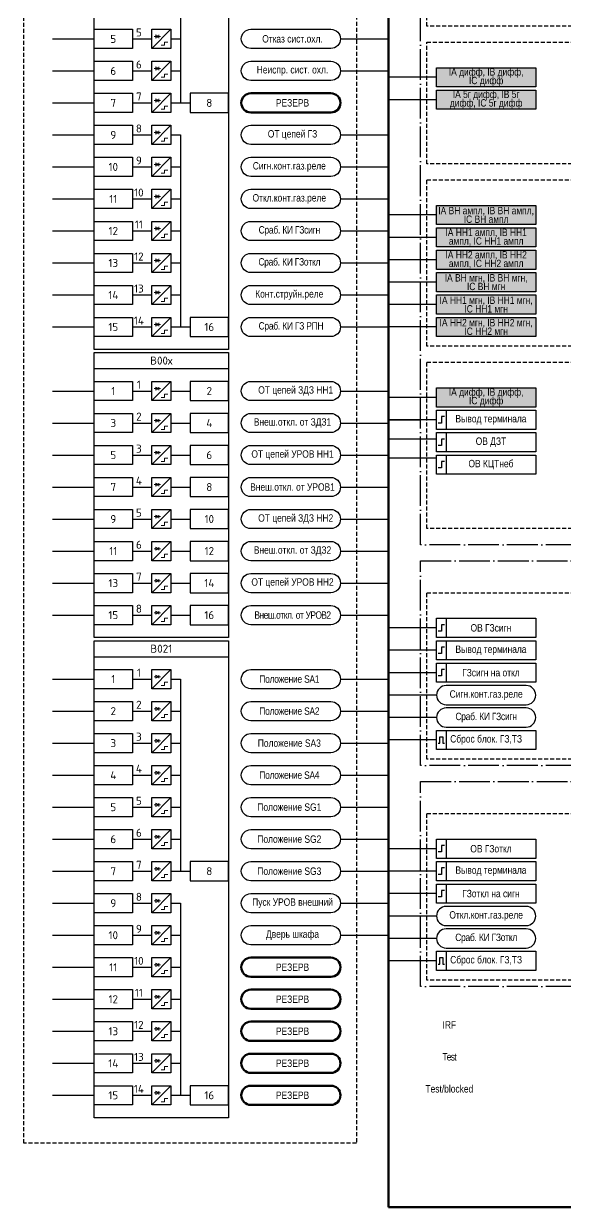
# Model space of a CAD drawing. Header units: millimetres. Extents: x 1657 to 5785, y -558 to 1129.
# Drawn here: x 2875 to 3044.2, y -94 to 275.7 of the extents above; entities that cross this region are included whole.
import ezdxf
from ezdxf.enums import TextEntityAlignment as Align

# ---------------------------------------------------------------- set-up
doc = ezdxf.new("R2010")
doc.units = ezdxf.units.MM
doc.linetypes.add('ACAD_ISO04W100', pattern=[30, 24, -3, 0, -3])
doc.linetypes.add('штриховая2', pattern=[0.375, 0.25, -0.125])
doc.layers.add('_ОРЗ_0.3', color=7, linetype='Continuous', lineweight=30)
doc.layers.add('TEXT', color=7, linetype='Continuous', lineweight=25)
doc.layers.add('Основная', color=7, linetype='Continuous')
doc.styles.add('2.3_GOST_RD', font='ARIALN.TTF', dxfattribs={"height": 2.3})
doc.styles.add('2.5_Gost_RD', font='ARIALN.TTF', dxfattribs={"height": 2.5})
doc.styles.add('2.5_ISOCPEUR', font='isocpeur.ttf', dxfattribs={"width": 0.9, "height": 2.5})
doc.styles.add('2.5_ISOCPEUR_1', font='isocpeur.ttf', dxfattribs={"height": 2.5})

# ---------------------------------------------------------------- blocks, each defined once
blk = doc.blocks.new('*U55')
at = {"lineweight": 13, "ltscale": 0.25}
blk.add_line((20.25, 1.25), (20.25, 0.25), dxfattribs=at)
for points in [[(0, 3), (12, 3), (12, -3), (0, -3)], [(18, 3), (24, 3), (24, -3), (18, -3)]]:
    blk.add_lwpolyline(points, close=True)
blk.add_lwpolyline([(20.25, 0.75), (19.25, 1.25), (19.25, 0.25), (20.25, 0.75)], dxfattribs=at)
at = {"lineweight": 13, "flags": 128}
for points in [[(19.5, 1.5, 0, 0, 0), (19.5, 2, 0.25, 0, 0), (19.5, 2.5, 0, 0, 0)], [(20, 1.5, 0, 0, 0), (20, 2, 0.25, 0, 0), (20, 2.5, 0, 0, 0)]]:
    blk.add_lwpolyline(points, format="xyseb", dxfattribs=at)
at = {"layer": 'Основная', "color": 0}
blk.add_line((12, 0), (18, 0), dxfattribs=at)
at = {"layer": 'Основная', "ltscale": 0.25}
blk.add_line((24, 3), (18, -3), dxfattribs=at)
at = {"layer": 'Основная', "color": 0, "lineweight": 13}
blk.add_line((18.75, 0.75), (20.75, 0.75), dxfattribs=at)
for p, q in [((21, -2), (22, -2)), ((22, -1), (23, -1)), ((22, -2), (22, -1))]:
    blk.add_line(p, q, dxfattribs=at).dxf.unprotected_set("ltscale", 0)
at = {"layer": 'Основная', "style": '2.5_ISOCPEUR'}
for tag, p in [('ОУ', (3, 6)), ('В', (6, 0)), ('K', (14, 2))]:
    blk.add_attdef(tag, text='', height=2.5, dxfattribs=at).set_placement(p, align=Align.MIDDLE_CENTER)
blk = doc.blocks.new('*U53')
blk.add_lwpolyline([(0, 3), (-12, 3), (-12, -3), (0, -3)], close=True)
at = {"layer": 'Основная', "style": '2.5_ISOCPEUR'}
for tag, p in [('ОУ', (-7, 10)), ('В', (-6, 0))]:
    blk.add_attdef(tag, text='', height=2.5, dxfattribs=at).set_placement(p, align=Align.MIDDLE_CENTER)
blk = doc.blocks.new('*U42')
at = {"layer": 'Основная', "color": 0}
for p, q in [((0, 0), (2, 0)), ((2, 0), (40, 0)), ((40, 0), (42, 0))]:
    blk.add_line(p, q, dxfattribs=at)

msp = doc.modelspace()

# ---------------------------------------------------------------- hatches: boundary and pattern name
at = {"ltscale": 100, "true_color": 0xf7931d}
h = msp.add_hatch(color=30, dxfattribs=at)
h.dxf.hatch_style = 1
h.paths.add_polyline_path([(3004, 262), (3035, 262), (3035, 256), (3004, 256)])
h = msp.add_hatch(color=30, dxfattribs=at)
h.dxf.hatch_style = 1
h.paths.add_polyline_path([(3004, 255), (3035, 255), (3035, 249), (3004, 249)])
h = msp.add_hatch(color=30, dxfattribs=at)
h.dxf.hatch_style = 1
h.paths.add_polyline_path([(3004, 219), (3035, 219), (3035, 213), (3004, 213)])
h = msp.add_hatch(color=30, dxfattribs=at)
h.dxf.hatch_style = 1
h.paths.add_polyline_path([(3004, 212), (3035, 212), (3035, 206), (3004, 206)])
h = msp.add_hatch(color=30, dxfattribs=at)
h.dxf.hatch_style = 1
h.paths.add_polyline_path([(3004, 205), (3035, 205), (3035, 199), (3004, 199)])
h = msp.add_hatch(color=30, dxfattribs=at)
h.dxf.hatch_style = 1
h.paths.add_polyline_path([(3004, 198), (3035, 198), (3035, 192), (3004, 192)])
h = msp.add_hatch(color=30, dxfattribs=at)
h.dxf.hatch_style = 1
h.paths.add_polyline_path([(3004, 191), (3035, 191), (3035, 185), (3004, 185)])
h = msp.add_hatch(color=30, dxfattribs=at)
h.dxf.hatch_style = 1
h.paths.add_polyline_path([(3004, 184), (3035, 184), (3035, 178), (3004, 178)])
h = msp.add_hatch(color=30, dxfattribs=at)
h.dxf.hatch_style = 1
h.paths.add_polyline_path([(3004, 162), (3035, 162), (3035, 156), (3004, 156)])

# ---------------------------------------------------------------- linework, layer by layer
at = {"lineweight": 100, "ltscale": 100}
for p, q in [((2989, 562), (2989, -94)), ((2989, -94), (3514, -94))]:
    msp.add_line(p, q, dxfattribs=at)
at = {"ltscale": 100}
for p, q in [((2924, 311), (2924, 251)), ((2974, 271), (2989, 271)), ((2974, 261), (2989, 261)), ((3004, 259), (2989, 259)), ((3004, 252), (2989, 252)), ((2924, 241), (2924, 181)), ((2974, 241), (2989, 241)), ((2974, 231), (2989, 231)), ((2974, 221), (2989, 221)), ((3004, 216), (2989, 216)), ((2974, 211), (2989, 211)), ((3004, 209), (2989, 209)), ((2974, 201), (2989, 201)), ((3004, 202), (2989, 202)), ((3004, 195), (2989, 195)), ((2974, 191), (2989, 191)), ((3004, 188), (2989, 188)), ((2974, 181), (2989, 181)), ((3004, 181), (2989, 181)), ((2974, 161), (2989, 161)), ((3004, 159), (2989, 159)), ((3004, 152), (2989, 152)), ((2989, 152), (2999, 152)), ((2974, 151), (2989, 151)), ((3004, 146), (2989, 146)), ((2974, 141), (2989, 141)), ((3004, 140), (2989, 140)), ((2974, 131), (2989, 131)), ((2974, 121), (2989, 121)), ((2974, 111), (2989, 111)), ((2974, 101), (2989, 101)), ((2974, 91), (2989, 91)), ((3004, 87), (2989, 87)), ((3004, 80), (2989, 80)), ((2924, 71), (2924, 11)), ((2974, 71), (2989, 71)), ((3004, 73), (2989, 73)), ((3004, 66), (2989, 66)), ((2974, 61), (2989, 61)), ((3004, 59), (2989, 59)), ((3004, 52), (2989, 52)), ((2974, 51), (2989, 51)), ((2974, 41), (2989, 41)), ((2974, 31), (2989, 31)), ((2974, 21), (2989, 21)), ((3004, 18), (2989, 18)), ((2974, 11), (2989, 11)), ((3004, 11), (2989, 11)), ((3004, 4), (2989, 4)), ((2924, 1), (2924, -59)), ((2974, 1), (2989, 1)), ((3004, -3), (2989, -3)), ((2974, -9), (2989, -9)), ((3004, -10), (2989, -10)), ((3004, -17), (2989, -17))]:
    msp.add_line(p, q, dxfattribs=at)
at = {"color": 251, "linetype": 'ACAD_ISO04W100', "lineweight": 30, "ltscale": 0.4, "true_color": 0x58595b}
for points in [[(2999, 562), (3084, 562), (3084, 113), (2999, 113)], [(2999, 108), (3084, 108), (3084, 44), (2999, 44)], [(2999, 39), (3084, 39), (3084, -25), (2999, -25)]]:
    msp.add_lwpolyline(points, close=True, dxfattribs=at)
at = {"color": 7, "linetype": 'штриховая2', "ltscale": 5}
msp.add_lwpolyline([(2875, 477), (2979, 477), (2979, -74), (2875, -74)], close=True, dxfattribs=at)
at = {"linetype": 'штриховая2', "ltscale": 5}
for points in [[(3001, 313), (3082, 313), (3082, 275), (3001, 275)], [(3001, 270), (3082, 270), (3082, 232), (3001, 232)], [(3001, 227), (3082, 227), (3082, 175), (3001, 175)], [(3001, 170), (3082, 170), (3082, 118), (3001, 118)], [(3001, 98), (3082, 98), (3082, 46), (3001, 46)], [(3001, 29), (3082, 29), (3082, -23), (3001, -23)]]:
    msp.add_lwpolyline(points, close=True, dxfattribs=at)
at = {"color": 1, "ltscale": 100}
for points in [[(2946, 268, -1), (2946, 274), (2971, 274, -1), (2971, 268)], [(2946, 258, -1), (2946, 264), (2971, 264, -1), (2971, 258)]]:
    msp.add_lwpolyline(points, format="xyb", close=True, dxfattribs=at)
at = {"ltscale": 100}
for points in [[(2884, 271), (2897, 271)], [(2921, 271), (2924, 271)], [(2884, 261), (2897, 261)], [(2921, 261), (2924, 261)], [(2884, 251), (2897, 251)], [(2921, 251), (2927, 251)], [(2884, 241), (2897, 241)], [(2921, 241), (2924, 241)], [(2884, 231), (2897, 231)], [(2921, 231), (2924, 231)], [(2884, 221), (2897, 221)], [(2921, 221), (2924, 221)], [(2884, 211), (2897, 211)], [(2921, 211), (2924, 211)], [(2884, 201), (2897, 201)], [(2921, 201), (2924, 201)], [(2884, 191), (2897, 191)], [(2921, 191), (2924, 191)], [(2884, 181), (2897, 181)], [(2921, 181), (2924, 181)], [(2921, 181), (2927, 181)], [(2884, 161), (2897, 161)], [(2921, 161), (2927, 161)], [(2884, 151), (2897, 151)], [(2921, 151), (2927, 151)], [(2884, 141), (2897, 141)], [(2921, 141), (2927, 141)], [(2884, 131), (2897, 131)], [(2921, 131), (2927, 131)], [(2884, 121), (2897, 121)], [(2921, 121), (2927, 121)], [(2884, 111), (2897, 111)], [(2921, 111), (2927, 111)], [(2884, 101), (2897, 101)], [(2921, 101), (2927, 101)], [(2884, 91), (2897, 91)], [(2921, 91), (2927, 91)], [(2884, 71), (2897, 71)], [(2921, 71), (2924, 71)], [(2884, 61), (2897, 61)], [(2921, 61), (2924, 61)], [(2884, 51), (2897, 51)], [(2921, 51), (2924, 51)], [(2884, 41), (2897, 41)], [(2921, 41), (2924, 41)], [(2884, 31), (2897, 31)], [(2921, 31), (2924, 31)], [(2884, 21), (2897, 21)], [(2921, 21), (2924, 21)], [(2884, 11), (2897, 11)], [(2921, 11), (2927, 11)], [(2884, 1), (2897, 1)], [(2921, 1), (2924, 1)], [(2884, -9), (2897, -9)], [(2921, -9), (2924, -9)], [(2884, -19), (2897, -19)], [(2921, -19), (2924, -19)], [(2884, -29), (2897, -29)], [(2921, -29), (2924, -29)], [(2884, -39), (2897, -39)], [(2921, -39), (2924, -39)], [(2884, -49), (2897, -49)], [(2921, -49), (2924, -49)], [(2884, -59), (2897, -59)], [(2921, -59), (2924, -59)], [(2921, -59), (2927, -59)]]:
    msp.add_lwpolyline(points, dxfattribs=at)
for points in [[(3004, 262), (3035, 262), (3035, 256), (3004, 256)], [(3004, 255), (3035, 255), (3035, 249), (3004, 249)], [(3004, 219), (3035, 219), (3035, 213), (3004, 213)], [(3004, 212), (3035, 212), (3035, 206), (3004, 206)], [(3004, 205), (3035, 205), (3035, 199), (3004, 199)], [(3004, 198), (3035, 198), (3035, 192), (3004, 192)], [(3004, 191), (3035, 191), (3035, 185), (3004, 185)], [(3004, 184), (3035, 184), (3035, 178), (3004, 178)], [(3004, 162), (3035, 162), (3035, 156), (3004, 156)], [(3004, 155), (3007, 155), (3007, 149), (3004, 149)], [(3004, 155), (3035, 155), (3035, 149), (3004, 149)], [(3004, 148), (3007, 148), (3007, 142), (3004, 142)], [(3004, 148), (3035, 148), (3035, 142), (3004, 142)], [(3004, 141), (3007, 141), (3007, 135), (3004, 135)], [(3004, 141), (3035, 141), (3035, 135), (3004, 135)], [(3004, 90), (3007, 90), (3007, 84), (3004, 84)], [(3004, 90), (3035, 90), (3035, 84), (3004, 84)], [(3004, 83), (3007, 83), (3007, 77), (3004, 77)], [(3004, 83), (3035, 83), (3035, 77), (3004, 77)], [(3004, 76), (3007, 76), (3007, 70), (3004, 70)], [(3004, 76), (3035, 76), (3035, 70), (3004, 70)], [(3004, 55), (3035, 55), (3035, 49), (3004, 49)], [(3004, 55), (3007, 55), (3007, 49), (3004, 49)], [(3004, 21), (3007, 21), (3007, 15), (3004, 15)], [(3004, 21), (3035, 21), (3035, 15), (3004, 15)], [(3004, 14), (3007, 14), (3007, 8), (3004, 8)], [(3004, 14), (3035, 14), (3035, 8), (3004, 8)], [(3004, 7), (3007, 7), (3007, 1), (3004, 1)], [(3004, 7), (3035, 7), (3035, 1), (3004, 1)], [(3004, -14), (3035, -14), (3035, -20), (3004, -20)], [(3004, -14), (3007, -14), (3007, -20), (3004, -20)]]:
    msp.add_lwpolyline(points, close=True, dxfattribs=at)
at = {"color": 1, "lineweight": 50, "ltscale": 100}
msp.add_lwpolyline([(2946, 248, -1), (2946, 254), (2971, 254, -1), (2971, 248)], format="xyb", close=True, dxfattribs=at)
at = {"color": 2, "ltscale": 100}
for points in [[(2946, 238, -1), (2946, 244), (2971, 244, -1), (2971, 238)], [(2946, 228, -1), (2946, 234), (2971, 234, -1), (2971, 228)], [(2946, 218, -1), (2946, 224), (2971, 224, -1), (2971, 218)], [(2946, 208, -1), (2946, 214), (2971, 214, -1), (2971, 208)], [(2946, 198, -1), (2946, 204), (2971, 204, -1), (2971, 198)], [(2946, 188, -1), (2946, 194), (2971, 194, -1), (2971, 188)], [(2946, 178, -1), (2946, 184), (2971, 184, -1), (2971, 178)]]:
    msp.add_lwpolyline(points, format="xyb", close=True, dxfattribs=at)
at = {"color": 3, "ltscale": 100}
for points in [[(2946, 158, -1), (2946, 164), (2971, 164, -1), (2971, 158)], [(2946, 148, -1), (2946, 154), (2971, 154, -1), (2971, 148)]]:
    msp.add_lwpolyline(points, format="xyb", close=True, dxfattribs=at)
at = {"lineweight": 30, "ltscale": 100}
for points in [[(3006.5, 153), (3005.5, 153), (3005.5, 151), (3004.5, 151)], [(3006.5, 146), (3005.5, 146), (3005.5, 144), (3004.5, 144)], [(3006.5, 139), (3005.5, 139), (3005.5, 137), (3004.5, 137)], [(3006.5, 88), (3005.5, 88), (3005.5, 86), (3004.5, 86)], [(3006.5, 81), (3005.5, 81), (3005.5, 79), (3004.5, 79)], [(3006.5, 74), (3005.5, 74), (3005.5, 72), (3004.5, 72)], [(3004.5, 51), (3005, 51), (3005, 53), (3006, 53), (3006, 51), (3006.5, 51)], [(3006.5, 19), (3005.5, 19), (3005.5, 17), (3004.5, 17)], [(3006.5, 12), (3005.5, 12), (3005.5, 10), (3004.5, 10)], [(3006.5, 5), (3005.5, 5), (3005.5, 3), (3004.5, 3)], [(3004.5, -18), (3005, -18), (3005, -16), (3006, -16), (3006, -18), (3006.5, -18)]]:
    msp.add_lwpolyline(points, dxfattribs=at)
at = {"color": 4, "ltscale": 100}
for points in [[(2946, 138, -1), (2946, 144), (2971, 144, -1), (2971, 138)], [(2946, 128, -1), (2946, 134), (2971, 134, -1), (2971, 128)]]:
    msp.add_lwpolyline(points, format="xyb", close=True, dxfattribs=at)
at = {"color": 5, "ltscale": 100}
for points in [[(2946, 118, -1), (2946, 124), (2971, 124, -1), (2971, 118)], [(2946, 108, -1), (2946, 114), (2971, 114, -1), (2971, 108)]]:
    msp.add_lwpolyline(points, format="xyb", close=True, dxfattribs=at)
at = {"color": 6, "ltscale": 100}
for points in [[(2946, 98, -1), (2946, 104), (2971, 104, -1), (2971, 98)], [(2946, 88, -1), (2946, 94), (2971, 94, -1), (2971, 88)]]:
    msp.add_lwpolyline(points, format="xyb", close=True, dxfattribs=at)
at = {"ltscale": 100}
for points in [[(2946, 68, -1), (2946, 74), (2971, 74, -1), (2971, 68)], [(3007, 63), (3032, 63, 1), (3032, 69), (3007, 69, 1)], [(2946, 58, -1), (2946, 64), (2971, 64, -1), (2971, 58)], [(3007, 56), (3032, 56, 1), (3032, 62), (3007, 62, 1)], [(2946, 48, -1), (2946, 54), (2971, 54, -1), (2971, 48)], [(2946, 38, -1), (2946, 44), (2971, 44, -1), (2971, 38)], [(2946, 28, -1), (2946, 34), (2971, 34, -1), (2971, 28)], [(2946, 18, -1), (2946, 24), (2971, 24, -1), (2971, 18)], [(2946, 8, -1), (2946, 14), (2971, 14, -1), (2971, 8)], [(2946, -2, -1), (2946, 4), (2971, 4, -1), (2971, -2)], [(3007, -6), (3032, -6, 1), (3032, 0), (3007, 0, 1)], [(2946, -12, -1), (2946, -6), (2971, -6, -1), (2971, -12)], [(3007, -13), (3032, -13, 1), (3032, -7), (3007, -7, 1)]]:
    msp.add_lwpolyline(points, format="xyb", close=True, dxfattribs=at)
at = {"lineweight": 50, "ltscale": 100}
for points in [[(2946, -22, -1), (2946, -16), (2971, -16, -1), (2971, -22)], [(2946, -32, -1), (2946, -26), (2971, -26, -1), (2971, -32)], [(2946, -42, -1), (2946, -36), (2971, -36, -1), (2971, -42)], [(2946, -52, -1), (2946, -46), (2971, -46, -1), (2971, -52)], [(2946, -62, -1), (2946, -56), (2971, -56, -1), (2971, -62)]]:
    msp.add_lwpolyline(points, format="xyb", close=True, dxfattribs=at)
at = {"layer": '_ОРЗ_0.3', "ltscale": 100}
for points in [[(2897, 323), (2939, 323), (2939, 174), (2897, 174)], [(2897, 173), (2939, 173), (2939, 84), (2897, 84)], [(2897, 83), (2939, 83), (2939, -66), (2897, -66)]]:
    msp.add_lwpolyline(points, close=True, dxfattribs=at)

# ---------------------------------------------------------------- block references
at = {"ltscale": 0.25}
for p in [(2897, 168), (2897, 78)]:
    msp.add_blockref('*U42', p, dxfattribs=at)
at = {"layer": '_ОРЗ_0.3', "ltscale": 0.25}
ref = msp.add_blockref('*U55', (2897, 271), dxfattribs=at)
ref.add_attrib('В', '5', dxfattribs={"layer": 'Основная', "height": 2.5, "style": '2.5_ISOCPEUR'}).set_placement((2903, 271), align=Align.MIDDLE_CENTER)
ref.add_attrib('K', '5', dxfattribs={"layer": 'Основная', "height": 2.5, "style": '2.5_ISOCPEUR'}).set_placement((2911, 273), align=Align.MIDDLE_CENTER)
ref = msp.add_blockref('*U55', (2897, 261), dxfattribs=at)
ref.add_attrib('В', '6', dxfattribs={"layer": 'Основная', "height": 2.5, "style": '2.5_ISOCPEUR'}).set_placement((2903, 261), align=Align.MIDDLE_CENTER)
ref.add_attrib('K', '6', dxfattribs={"layer": 'Основная', "height": 2.5, "style": '2.5_ISOCPEUR'}).set_placement((2911, 263), align=Align.MIDDLE_CENTER)
ref = msp.add_blockref('*U55', (2897, 251), dxfattribs=at)
ref.add_attrib('В', '7', dxfattribs={"layer": 'Основная', "height": 2.5, "style": '2.5_ISOCPEUR'}).set_placement((2903, 251), align=Align.MIDDLE_CENTER)
ref.add_attrib('K', '7', dxfattribs={"layer": 'Основная', "height": 2.5, "style": '2.5_ISOCPEUR'}).set_placement((2911, 253), align=Align.MIDDLE_CENTER)
ref = msp.add_blockref('*U53', (2939, 251), dxfattribs=at)
ref.add_attrib('В', '8', dxfattribs={"layer": 'Основная', "height": 2.5, "style": '2.5_ISOCPEUR'}).set_placement((2933, 251), align=Align.MIDDLE_CENTER)
ref = msp.add_blockref('*U55', (2897, 241), dxfattribs=at)
ref.add_attrib('В', '9', dxfattribs={"layer": 'Основная', "height": 2.5, "style": '2.5_ISOCPEUR'}).set_placement((2903, 241), align=Align.MIDDLE_CENTER)
ref.add_attrib('K', '8', dxfattribs={"layer": 'Основная', "height": 2.5, "style": '2.5_ISOCPEUR'}).set_placement((2911, 243), align=Align.MIDDLE_CENTER)
ref = msp.add_blockref('*U55', (2897, 231), dxfattribs=at)
ref.add_attrib('В', '10', dxfattribs={"layer": 'Основная', "height": 2.5, "style": '2.5_ISOCPEUR'}).set_placement((2903, 231), align=Align.MIDDLE_CENTER)
ref.add_attrib('K', '9', dxfattribs={"layer": 'Основная', "height": 2.5, "style": '2.5_ISOCPEUR'}).set_placement((2911, 233), align=Align.MIDDLE_CENTER)
ref = msp.add_blockref('*U55', (2897, 221), dxfattribs=at)
ref.add_attrib('В', '11', dxfattribs={"layer": 'Основная', "height": 2.5, "style": '2.5_ISOCPEUR'}).set_placement((2903, 221), align=Align.MIDDLE_CENTER)
ref.add_attrib('K', '10', dxfattribs={"layer": 'Основная', "height": 2.5, "style": '2.5_ISOCPEUR'}).set_placement((2911, 223), align=Align.MIDDLE_CENTER)
ref = msp.add_blockref('*U55', (2897, 211), dxfattribs=at)
ref.add_attrib('В', '12', dxfattribs={"layer": 'Основная', "height": 2.5, "style": '2.5_ISOCPEUR'}).set_placement((2903, 211), align=Align.MIDDLE_CENTER)
ref.add_attrib('K', '11', dxfattribs={"layer": 'Основная', "height": 2.5, "style": '2.5_ISOCPEUR'}).set_placement((2911, 213), align=Align.MIDDLE_CENTER)
ref = msp.add_blockref('*U55', (2897, 201), dxfattribs=at)
ref.add_attrib('В', '13', dxfattribs={"layer": 'Основная', "height": 2.5, "style": '2.5_ISOCPEUR'}).set_placement((2903, 201), align=Align.MIDDLE_CENTER)
ref.add_attrib('K', '12', dxfattribs={"layer": 'Основная', "height": 2.5, "style": '2.5_ISOCPEUR'}).set_placement((2911, 203), align=Align.MIDDLE_CENTER)
ref = msp.add_blockref('*U55', (2897, 191), dxfattribs=at)
ref.add_attrib('В', '14', dxfattribs={"layer": 'Основная', "height": 2.5, "style": '2.5_ISOCPEUR'}).set_placement((2903, 191), align=Align.MIDDLE_CENTER)
ref.add_attrib('K', '13', dxfattribs={"layer": 'Основная', "height": 2.5, "style": '2.5_ISOCPEUR'}).set_placement((2911, 193), align=Align.MIDDLE_CENTER)
ref = msp.add_blockref('*U55', (2897, 181), dxfattribs=at)
ref.add_attrib('В', '15', dxfattribs={"layer": 'Основная', "height": 2.5, "style": '2.5_ISOCPEUR'}).set_placement((2903, 181), align=Align.MIDDLE_CENTER)
ref.add_attrib('K', '14', dxfattribs={"layer": 'Основная', "height": 2.5, "style": '2.5_ISOCPEUR'}).set_placement((2911, 183), align=Align.MIDDLE_CENTER)
ref = msp.add_blockref('*U53', (2939, 181), dxfattribs=at)
ref.add_attrib('В', '16', dxfattribs={"layer": 'Основная', "height": 2.5, "style": '2.5_ISOCPEUR'}).set_placement((2933, 181), align=Align.MIDDLE_CENTER)
ref = msp.add_blockref('*U55', (2897, 161), dxfattribs=at)
ref.add_attrib('В', '1', dxfattribs={"layer": 'Основная', "height": 2.5, "style": '2.5_ISOCPEUR'}).set_placement((2903, 161), align=Align.MIDDLE_CENTER)
ref.add_attrib('K', '1', dxfattribs={"layer": 'Основная', "height": 2.5, "style": '2.5_ISOCPEUR'}).set_placement((2911, 163), align=Align.MIDDLE_CENTER)
ref = msp.add_blockref('*U53', (2939, 161), dxfattribs=at)
ref.add_attrib('В', '2', dxfattribs={"layer": 'Основная', "height": 2.5, "style": '2.5_ISOCPEUR'}).set_placement((2933, 161), align=Align.MIDDLE_CENTER)
ref = msp.add_blockref('*U55', (2897, 151), dxfattribs=at)
ref.add_attrib('В', '3', dxfattribs={"layer": 'Основная', "height": 2.5, "style": '2.5_ISOCPEUR'}).set_placement((2903, 151), align=Align.MIDDLE_CENTER)
ref.add_attrib('K', '2', dxfattribs={"layer": 'Основная', "height": 2.5, "style": '2.5_ISOCPEUR'}).set_placement((2911, 153), align=Align.MIDDLE_CENTER)
ref = msp.add_blockref('*U53', (2939, 151), dxfattribs=at)
ref.add_attrib('В', '4', dxfattribs={"layer": 'Основная', "height": 2.5, "style": '2.5_ISOCPEUR'}).set_placement((2933, 151), align=Align.MIDDLE_CENTER)
ref = msp.add_blockref('*U55', (2897, 141), dxfattribs=at)
ref.add_attrib('В', '5', dxfattribs={"layer": 'Основная', "height": 2.5, "style": '2.5_ISOCPEUR'}).set_placement((2903, 141), align=Align.MIDDLE_CENTER)
ref.add_attrib('K', '3', dxfattribs={"layer": 'Основная', "height": 2.5, "style": '2.5_ISOCPEUR'}).set_placement((2911, 143), align=Align.MIDDLE_CENTER)
ref = msp.add_blockref('*U53', (2939, 141), dxfattribs=at)
ref.add_attrib('В', '6', dxfattribs={"layer": 'Основная', "height": 2.5, "style": '2.5_ISOCPEUR'}).set_placement((2933, 141), align=Align.MIDDLE_CENTER)
ref = msp.add_blockref('*U55', (2897, 131), dxfattribs=at)
ref.add_attrib('В', '7', dxfattribs={"layer": 'Основная', "height": 2.5, "style": '2.5_ISOCPEUR'}).set_placement((2903, 131), align=Align.MIDDLE_CENTER)
ref.add_attrib('K', '4', dxfattribs={"layer": 'Основная', "height": 2.5, "style": '2.5_ISOCPEUR'}).set_placement((2911, 133), align=Align.MIDDLE_CENTER)
ref = msp.add_blockref('*U53', (2939, 131), dxfattribs=at)
ref.add_attrib('В', '8', dxfattribs={"layer": 'Основная', "height": 2.5, "style": '2.5_ISOCPEUR'}).set_placement((2933, 131), align=Align.MIDDLE_CENTER)
ref = msp.add_blockref('*U55', (2897, 121), dxfattribs=at)
ref.add_attrib('В', '9', dxfattribs={"layer": 'Основная', "height": 2.5, "style": '2.5_ISOCPEUR'}).set_placement((2903, 121), align=Align.MIDDLE_CENTER)
ref.add_attrib('K', '5', dxfattribs={"layer": 'Основная', "height": 2.5, "style": '2.5_ISOCPEUR'}).set_placement((2911, 123), align=Align.MIDDLE_CENTER)
ref = msp.add_blockref('*U53', (2939, 121), dxfattribs=at)
ref.add_attrib('В', '10', dxfattribs={"layer": 'Основная', "height": 2.5, "style": '2.5_ISOCPEUR'}).set_placement((2933, 121), align=Align.MIDDLE_CENTER)
ref = msp.add_blockref('*U55', (2897, 111), dxfattribs=at)
ref.add_attrib('В', '11', dxfattribs={"layer": 'Основная', "height": 2.5, "style": '2.5_ISOCPEUR'}).set_placement((2903, 111), align=Align.MIDDLE_CENTER)
ref.add_attrib('K', '6', dxfattribs={"layer": 'Основная', "height": 2.5, "style": '2.5_ISOCPEUR'}).set_placement((2911, 113), align=Align.MIDDLE_CENTER)
ref = msp.add_blockref('*U53', (2939, 111), dxfattribs=at)
ref.add_attrib('В', '12', dxfattribs={"layer": 'Основная', "height": 2.5, "style": '2.5_ISOCPEUR'}).set_placement((2933, 111), align=Align.MIDDLE_CENTER)
ref = msp.add_blockref('*U55', (2897, 101), dxfattribs=at)
ref.add_attrib('В', '13', dxfattribs={"layer": 'Основная', "height": 2.5, "style": '2.5_ISOCPEUR'}).set_placement((2903, 101), align=Align.MIDDLE_CENTER)
ref.add_attrib('K', '7', dxfattribs={"layer": 'Основная', "height": 2.5, "style": '2.5_ISOCPEUR'}).set_placement((2911, 103), align=Align.MIDDLE_CENTER)
ref = msp.add_blockref('*U53', (2939, 101), dxfattribs=at)
ref.add_attrib('В', '14', dxfattribs={"layer": 'Основная', "height": 2.5, "style": '2.5_ISOCPEUR'}).set_placement((2933, 101), align=Align.MIDDLE_CENTER)
ref = msp.add_blockref('*U55', (2897, 91), dxfattribs=at)
ref.add_attrib('В', '15', dxfattribs={"layer": 'Основная', "height": 2.5, "style": '2.5_ISOCPEUR'}).set_placement((2903, 91), align=Align.MIDDLE_CENTER)
ref.add_attrib('K', '8', dxfattribs={"layer": 'Основная', "height": 2.5, "style": '2.5_ISOCPEUR'}).set_placement((2911, 93), align=Align.MIDDLE_CENTER)
ref = msp.add_blockref('*U53', (2939, 91), dxfattribs=at)
ref.add_attrib('В', '16', dxfattribs={"layer": 'Основная', "height": 2.5, "style": '2.5_ISOCPEUR'}).set_placement((2933, 91), align=Align.MIDDLE_CENTER)
ref = msp.add_blockref('*U55', (2897, 71), dxfattribs=at)
ref.add_attrib('В', '1', dxfattribs={"layer": 'Основная', "height": 2.5, "style": '2.5_ISOCPEUR'}).set_placement((2903, 71), align=Align.MIDDLE_CENTER)
ref.add_attrib('K', '1', dxfattribs={"layer": 'Основная', "height": 2.5, "style": '2.5_ISOCPEUR'}).set_placement((2911, 73), align=Align.MIDDLE_CENTER)
ref = msp.add_blockref('*U55', (2897, 61), dxfattribs=at)
ref.add_attrib('В', '2', dxfattribs={"layer": 'Основная', "height": 2.5, "style": '2.5_ISOCPEUR'}).set_placement((2903, 61), align=Align.MIDDLE_CENTER)
ref.add_attrib('K', '2', dxfattribs={"layer": 'Основная', "height": 2.5, "style": '2.5_ISOCPEUR'}).set_placement((2911, 63), align=Align.MIDDLE_CENTER)
ref = msp.add_blockref('*U55', (2897, 51), dxfattribs=at)
ref.add_attrib('В', '3', dxfattribs={"layer": 'Основная', "height": 2.5, "style": '2.5_ISOCPEUR'}).set_placement((2903, 51), align=Align.MIDDLE_CENTER)
ref.add_attrib('K', '3', dxfattribs={"layer": 'Основная', "height": 2.5, "style": '2.5_ISOCPEUR'}).set_placement((2911, 53), align=Align.MIDDLE_CENTER)
ref = msp.add_blockref('*U55', (2897, 41), dxfattribs=at)
ref.add_attrib('В', '4', dxfattribs={"layer": 'Основная', "height": 2.5, "style": '2.5_ISOCPEUR'}).set_placement((2903, 41), align=Align.MIDDLE_CENTER)
ref.add_attrib('K', '4', dxfattribs={"layer": 'Основная', "height": 2.5, "style": '2.5_ISOCPEUR'}).set_placement((2911, 43), align=Align.MIDDLE_CENTER)
ref = msp.add_blockref('*U55', (2897, 31), dxfattribs=at)
ref.add_attrib('В', '5', dxfattribs={"layer": 'Основная', "height": 2.5, "style": '2.5_ISOCPEUR'}).set_placement((2903, 31), align=Align.MIDDLE_CENTER)
ref.add_attrib('K', '5', dxfattribs={"layer": 'Основная', "height": 2.5, "style": '2.5_ISOCPEUR'}).set_placement((2911, 33), align=Align.MIDDLE_CENTER)
ref = msp.add_blockref('*U55', (2897, 21), dxfattribs=at)
ref.add_attrib('В', '6', dxfattribs={"layer": 'Основная', "height": 2.5, "style": '2.5_ISOCPEUR'}).set_placement((2903, 21), align=Align.MIDDLE_CENTER)
ref.add_attrib('K', '6', dxfattribs={"layer": 'Основная', "height": 2.5, "style": '2.5_ISOCPEUR'}).set_placement((2911, 23), align=Align.MIDDLE_CENTER)
ref = msp.add_blockref('*U55', (2897, 11), dxfattribs=at)
ref.add_attrib('В', '7', dxfattribs={"layer": 'Основная', "height": 2.5, "style": '2.5_ISOCPEUR'}).set_placement((2903, 11), align=Align.MIDDLE_CENTER)
ref.add_attrib('K', '7', dxfattribs={"layer": 'Основная', "height": 2.5, "style": '2.5_ISOCPEUR'}).set_placement((2911, 13), align=Align.MIDDLE_CENTER)
ref = msp.add_blockref('*U53', (2939, 11), dxfattribs=at)
ref.add_attrib('В', '8', dxfattribs={"layer": 'Основная', "height": 2.5, "style": '2.5_ISOCPEUR'}).set_placement((2933, 11), align=Align.MIDDLE_CENTER)
ref = msp.add_blockref('*U55', (2897, 1), dxfattribs=at)
ref.add_attrib('В', '9', dxfattribs={"layer": 'Основная', "height": 2.5, "style": '2.5_ISOCPEUR'}).set_placement((2903, 1), align=Align.MIDDLE_CENTER)
ref.add_attrib('K', '8', dxfattribs={"layer": 'Основная', "height": 2.5, "style": '2.5_ISOCPEUR'}).set_placement((2911, 3), align=Align.MIDDLE_CENTER)
ref = msp.add_blockref('*U55', (2897, -9), dxfattribs=at)
ref.add_attrib('В', '10', dxfattribs={"layer": 'Основная', "height": 2.5, "style": '2.5_ISOCPEUR'}).set_placement((2903, -9), align=Align.MIDDLE_CENTER)
ref.add_attrib('K', '9', dxfattribs={"layer": 'Основная', "height": 2.5, "style": '2.5_ISOCPEUR'}).set_placement((2911, -7), align=Align.MIDDLE_CENTER)
ref = msp.add_blockref('*U55', (2897, -19), dxfattribs=at)
ref.add_attrib('В', '11', dxfattribs={"layer": 'Основная', "height": 2.5, "style": '2.5_ISOCPEUR'}).set_placement((2903, -19), align=Align.MIDDLE_CENTER)
ref.add_attrib('K', '10', dxfattribs={"layer": 'Основная', "height": 2.5, "style": '2.5_ISOCPEUR'}).set_placement((2911, -17), align=Align.MIDDLE_CENTER)
ref = msp.add_blockref('*U55', (2897, -29), dxfattribs=at)
ref.add_attrib('В', '12', dxfattribs={"layer": 'Основная', "height": 2.5, "style": '2.5_ISOCPEUR'}).set_placement((2903, -29), align=Align.MIDDLE_CENTER)
ref.add_attrib('K', '11', dxfattribs={"layer": 'Основная', "height": 2.5, "style": '2.5_ISOCPEUR'}).set_placement((2911, -27), align=Align.MIDDLE_CENTER)
ref = msp.add_blockref('*U55', (2897, -39), dxfattribs=at)
ref.add_attrib('В', '13', dxfattribs={"layer": 'Основная', "height": 2.5, "style": '2.5_ISOCPEUR'}).set_placement((2903, -39), align=Align.MIDDLE_CENTER)
ref.add_attrib('K', '12', dxfattribs={"layer": 'Основная', "height": 2.5, "style": '2.5_ISOCPEUR'}).set_placement((2911, -37), align=Align.MIDDLE_CENTER)
ref = msp.add_blockref('*U55', (2897, -49), dxfattribs=at)
ref.add_attrib('В', '14', dxfattribs={"layer": 'Основная', "height": 2.5, "style": '2.5_ISOCPEUR'}).set_placement((2903, -49), align=Align.MIDDLE_CENTER)
ref.add_attrib('K', '13', dxfattribs={"layer": 'Основная', "height": 2.5, "style": '2.5_ISOCPEUR'}).set_placement((2911, -47), align=Align.MIDDLE_CENTER)
ref = msp.add_blockref('*U55', (2897, -59), dxfattribs=at)
ref.add_attrib('В', '15', dxfattribs={"layer": 'Основная', "height": 2.5, "style": '2.5_ISOCPEUR'}).set_placement((2903, -59), align=Align.MIDDLE_CENTER)
ref.add_attrib('K', '14', dxfattribs={"layer": 'Основная', "height": 2.5, "style": '2.5_ISOCPEUR'}).set_placement((2911, -57), align=Align.MIDDLE_CENTER)
ref = msp.add_blockref('*U53', (2939, -59), dxfattribs=at)
ref.add_attrib('В', '16', dxfattribs={"layer": 'Основная', "height": 2.5, "style": '2.5_ISOCPEUR'}).set_placement((2933, -59), align=Align.MIDDLE_CENTER)

# ---------------------------------------------------------------- texts
at = {"ltscale": 100, "char_height": 2.3, "attachment_point": 5, "style": '2.5_Gost_RD'}
for s, insert, width in [('\\A1;\\pxsm0.7;Отказ сист.охл.', (2959, 271), 31), ('\\A1;\\pxsm0.7;Неиспр. сист. охл.', (2959, 261), 29.7748), ('\\A1;\\pxsm0.7;РЕЗЕРВ', (2959, 251), 29.7748), ('\\A1;\\pxsm0.7;Конт.струйн.реле', (2958, 191), 31), ('\\A1;\\pxsm0.7;{\\T0.95;Сраб. КИ ГЗ РПН}', (2958.5, 181), 31), ('\\pxsm0.7;ОТ цепей ЗДЗ НН1', (2960, 161), 31), ('\\pxsm0.7;Внеш.откл. от ЗДЗ1', (2959, 151), 28.7717), ('\\pxsm0.7;Вывод терминала', (3021, 152), 28), ('\\pxsm0.7;ОТ цепей УРОВ НН1', (2959, 141), 31), ('\\pxsm0.7;Внеш.откл. от УРОВ1', (2959, 131), 29.0175), ('\\pxsm0.7;ОТ цепей ЗДЗ НН2', (2960, 121), 31), ('\\pxsm0.7;Внеш.откл. от ЗДЗ2', (2959, 111), 28.4003), ('\\pxsm0.7;ОТ цепей УРОВ НН2', (2959, 101), 31), ('\\pxsm0.7;{\\T0.9;Внеш.откл. от УРОВ2}', (2959, 91), 29.0175), ('Пуск УРОВ внешний', (2959, 1), 31)]:
    msp.add_mtext(s, dxfattribs=dict(at, insert=insert, width=width))
at = {"color": 0, "ltscale": 100, "char_height": 2.3, "attachment_point": 5, "style": '2.5_Gost_RD'}
for s, insert, width in [('\\pxsm0.7;{\\C256;IA дифф, IB дифф, IC дифф}', (3019.5, 259), 23.725), ('\\pxsm0.7;{\\C256;IA 5г дифф, IB 5г дифф, IC 5г дифф}', (3019.5, 252), 29.1365), ('\\pxsm0.7;{\\C256;IA ВН ампл, IB ВН ампл, IC ВН ампл}', (3019.5, 216), 31), ('\\pxsm0.7;{\\C256;IA НН1 ампл, IB НН1 ампл, IC НН1 ампл}', (3019.5, 209), 31.5052), ('\\pxsm0.7;{\\C256;IA НН2 ампл, IB НН2 ампл, IC НН2 ампл}', (3019.5, 202), 31.5052), ('\\pxsm0.7;{\\C256;IA ВН мгн, IB ВН мгн, IC ВН мгн}', (3019.5, 195), 26.1583), ('\\pxsm0.7;{\\C256;IA НН1 мгн, IB НН1 мгн, IC НН1 мгн}', (3019.5, 188), 29.86), ('\\pxsm0.7;{\\C256;IA НН2 мгн, IB НН2 мгн, IC НН2 мгн}', (3019.5, 181), 29.86), ('\\pxsm0.7;{\\C256;IA дифф, IB дифф, IC дифф}', (3019.5, 159), 23.725)]:
    msp.add_mtext(s, dxfattribs=dict(at, insert=insert, width=width))
at = {"ltscale": 0.25, "char_height": 2.5, "width": 42, "attachment_point": 5, "style": '2.5_ISOCPEUR_1'}
for s, insert in [('B00х', (2918, 170.5)), ('B021', (2918, 80.5))]:
    msp.add_mtext(s, dxfattribs=dict(at, insert=insert))
at = {"layer": 'TEXT', "ltscale": 100, "char_height": 2.3, "width": 31, "attachment_point": 5, "style": '2.5_Gost_RD'}
for s, insert in [('\\pxsm0.7;ОТ цепей ГЗ', (2959, 241)), ('\\A1;\\pxsm0.7;Сигн.конт.газ.реле', (2958, 231)), ('\\A1;\\pxsm0.7;Откл.конт.газ.реле', (2958, 221)), ('\\A1;\\pxsm0.7;{\\T0.95;Сраб. КИ ГЗсигн}', (2958, 211)), ('\\A1;\\pxsm0.7;{\\T0.95;Сраб. КИ ГЗоткл}', (2958, 201)), ('\\pxsm0.7;{\\T0.95;Положение SA1}', (2958, 71)), ('\\A1;\\pxsm0.7;Сигн.конт.газ.реле', (3019.5, 66)), ('\\pxsm0.7;{\\T0.95;Положение SA2}', (2958, 61)), ('\\A1;\\pxsm0.7;{\\T0.95;Сраб. КИ ГЗсигн}', (3019.5, 59)), ('\\pxsm0.7;Положение SA3', (2958, 51)), ('\\pxsm0.7;{\\T0.95;Положение SA4}', (2958, 41)), ('\\pxsm0.7;Положение SG1', (2958, 31)), ('\\pxsm0.7;Положение SG2', (2958, 21)), ('\\pxsm0.7;Положение SG3', (2958, 11)), ('\\A1;\\pxsm0.7;Откл.конт.газ.реле', (3019.5, -3)), ('\\pxsm0.7;Дверь шкафа', (2959, -9)), ('\\A1;\\pxsm0.7;{\\T0.95;Сраб. КИ ГЗоткл}', (3019.5, -10)), ('\\pxsm0.7;РЕЗЕРВ', (2959, -19)), ('\\pxsm0.7;РЕЗЕРВ', (2959, -29)), ('\\pxsm0.7;РЕЗЕРВ', (2959, -39)), ('\\pxsm0.7;РЕЗЕРВ', (2959, -49)), ('\\pxsm0.7;РЕЗЕРВ', (2959, -59))]:
    msp.add_mtext(s, dxfattribs=dict(at, insert=insert))
at = {"layer": 'TEXT', "color": 0, "ltscale": 100, "char_height": 2.3, "attachment_point": 5}
for s, insert, width, style in [('\\pxsm0.7;{\\C256;ОВ ДЗТ}', (3021, 145), 28, '2.5_Gost_RD'), ('\\pxsm0.7;{\\C256;ОВ ГЗсигн}', (3021, 87), 28, '2.5_Gost_RD'), ('\\pxsm0.7;{\\C256;Вывод терминала}', (3021, 80), 28, '2.5_Gost_RD'), ('\\pxsm0.7;{\\C256;ГЗсигн на откл}', (3021, 73), 28, '2.5_Gost_RD'), ('\\pxsm0.7;{\\C256;Сброс блок. ГЗ,ТЗ}', (3019.5, 52), 31, '2.5_Gost_RD'), ('\\pxsm0.7;{\\C256;ОВ ГЗоткл}', (3021, 18), 28, '2.5_Gost_RD'), ('\\pxsm0.7;{\\C256;Вывод терминала}', (3021, 11), 28, '2.5_Gost_RD'), ('\\pxsm0.7;{\\C256;ГЗоткл на сигн}', (3021, 4), 28, '2.5_Gost_RD'), ('\\pxsm0.7;{\\C256;Сброс блок. ГЗ,ТЗ}', (3019.5, -17), 31, '2.5_Gost_RD'), ('{\\C256;IRF}', (3008, -37), 28, '2.3_GOST_RD'), ('{\\T0.85;\\C256;Test}', (3008, -47), 28, '2.3_GOST_RD'), ('{\\C256;Test/blocked}', (3008, -57), 28, '2.3_GOST_RD')]:
    msp.add_mtext(s, dxfattribs=dict(at, insert=insert, width=width, style=style))
at = {"layer": 'Основная', "color": 0, "ltscale": 100, "insert": (3021, 138), "char_height": 2.3, "width": 28, "attachment_point": 5, "style": '2.5_Gost_RD'}
msp.add_mtext('\\pxsm0.7;{\\C256;ОВ КЦТнеб}', dxfattribs=at)

doc.saveas('drawing.dxf')
